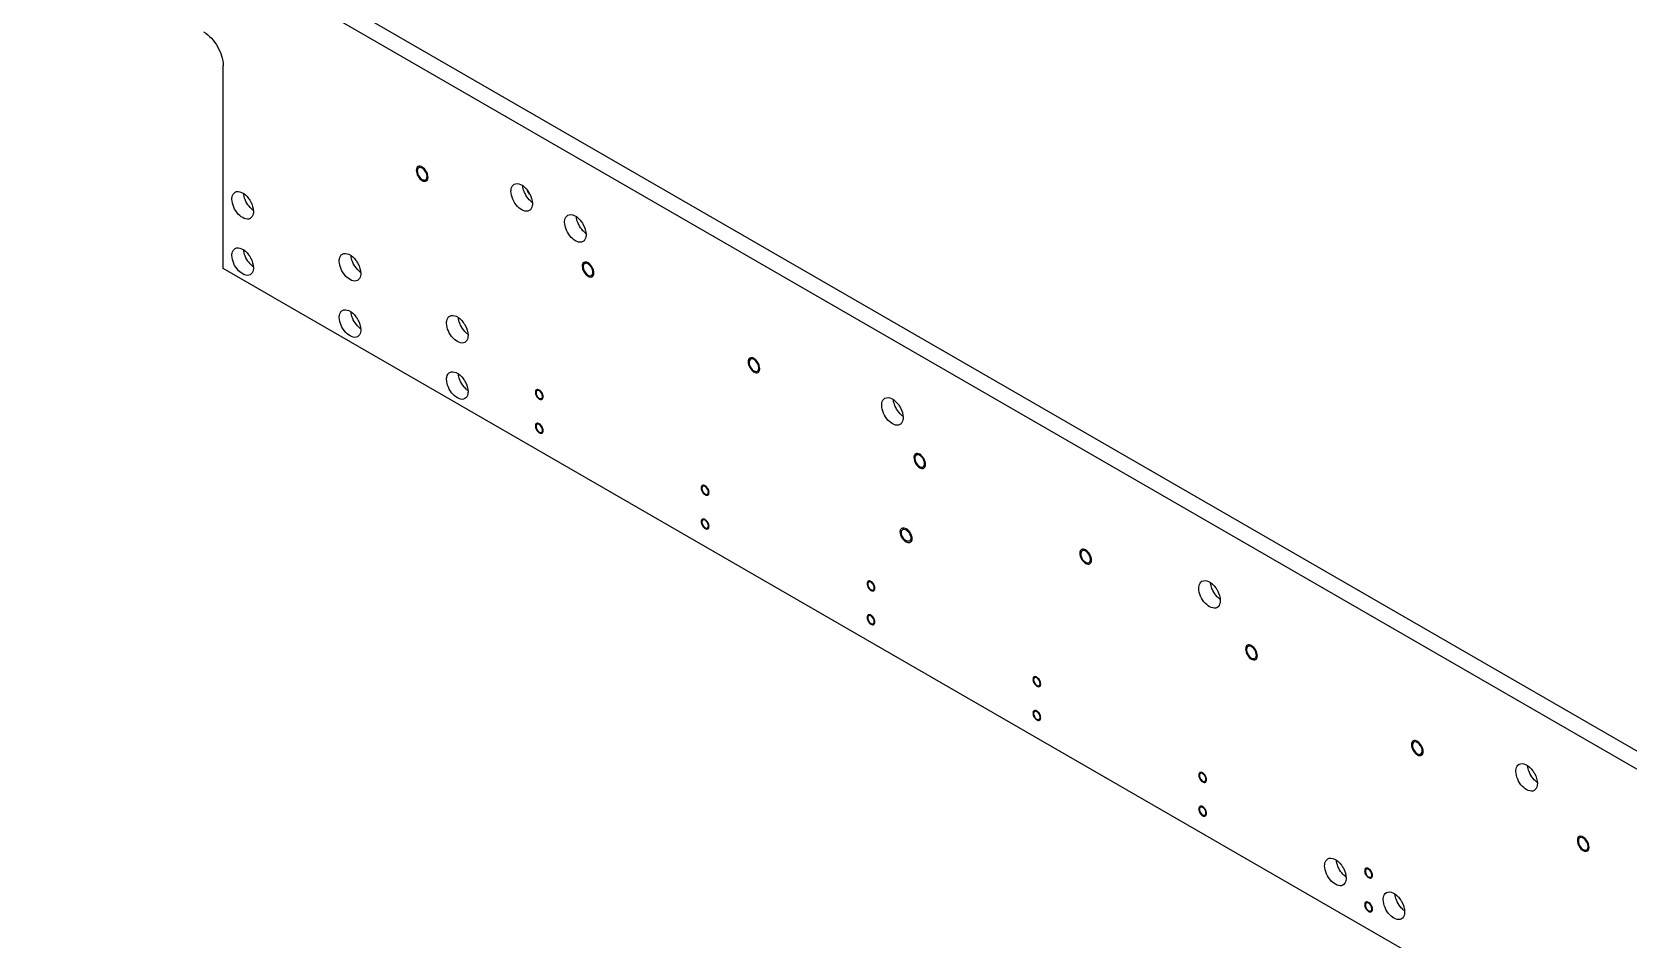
# Model space of a CAD drawing. Header units: millimetres. Extents: x 169 to 1916, y 51 to 1230.
# Drawn here: x 461 to 1040, y 379 to 708 of the extents above; entities that cross this region are included whole.
import ezdxf

# ---------------------------------------------------------------- set-up
doc = ezdxf.new("R2010")
doc.units = ezdxf.units.MM
doc.layers.add('geometry', color=8, linetype='Continuous')

msp = doc.modelspace()

# ---------------------------------------------------------------- linework, layer by layer
at = {"layer": 'geometry', "linetype": 'CONTINUOUS'}
for points in [[(1539.52, 154.17), (461.17, 776.74)], [(1545.17, 157.44), (466.83, 780.01)], [(530.47, 622.42), (530.47, 695.91)], [(1520.42, 50.88), (530.47, 622.42)]]:
    msp.add_lwpolyline(points, dxfattribs=at)
for points in [[(600.83, 657.9, 0.01912), (600.83, 657.74)], [(604.36, 655.53, 0.01912), (604.36, 655.7)], [(540.92, 643.85, 0.022944), (541.39, 643.5)], [(642.03, 646.71, 0.022944), (642.5, 646.36)], [(661.48, 635.49, 0.022944), (661.95, 635.13)], [(540.92, 623.44, 0.022944), (541.39, 623.08)], [(579.81, 621.4, 0.022944), (580.28, 621.04)], [(660.94, 623.2, 0.01912), (660.93, 623.04)], [(664.46, 620.83, 0.01912), (664.47, 620.99)], [(579.81, 600.99, 0.022944), (580.28, 600.63)], [(618.7, 598.95, 0.022944), (619.17, 598.59)], [(721.04, 588.5, 0.01912), (721.04, 588.34)], [(724.57, 586.13, 0.01912), (724.57, 586.29)], [(618.7, 578.54, 0.022944), (619.17, 578.18)], [(776.39, 569.15, 0.022944), (776.85, 568.79)], [(781.15, 553.8, 0.01912), (781.14, 553.64)], [(784.67, 551.43, 0.01912), (784.68, 551.59)], [(776.76, 527.75, 0.048127), (776.63, 527.66)], [(779.16, 523.59, 0.048127), (779.29, 523.68)], [(841.25, 519.1, 0.01912), (841.24, 518.93)], [(844.77, 516.73, 0.01912), (844.78, 516.89)], [(891.29, 502.81, 0.022944), (891.76, 502.45)], [(901.36, 484.4, 0.01912), (901.35, 484.23)], [(904.88, 482.03, 0.01912), (904.88, 482.19)], [(961.46, 449.7, 0.01912), (961.45, 449.53)], [(964.98, 447.33, 0.01912), (964.99, 447.49)], [(1006.2, 436.47, 0.022944), (1006.66, 436.11)], [(1021.56, 415, 0.01912), (1021.56, 414.83)], [(1025.09, 412.63, 0.01912), (1025.09, 412.79)], [(936.9, 402.18, 0.022944), (937.37, 401.82)], [(958.11, 389.93, 0.022944), (958.58, 389.57)]]:
    msp.add_lwpolyline(points, format="xyb", dxfattribs=at)
for points, knots in [([(523.4, 708.15), (525.5, 706.94), (528.81, 703.12), (530.47, 698.33), (530.47, 695.91)], [0, 0, 0, 0, 0.499999, 1, 1, 1, 1]), ([(604.72, 655.49), (604.69, 655.82), (604.62, 656.5), (603.97, 657.98), (602.59, 659.43), (601.23, 659.55), (600.68, 658.99), (600.58, 658.59), (600.48, 658.35), (600.49, 658.09), (600.47, 657.94)], [0, 0, 0, 0, 0.125, 0.25, 0.5, 0.75, 0.875, 0.90625, 0.9375, 1, 1, 1, 1]), ([(600.47, 657.94), (600.5, 657.61), (600.57, 656.93), (601.22, 655.46), (602.6, 654), (603.96, 653.88), (604.51, 654.44), (604.61, 654.84), (604.71, 655.08), (604.7, 655.34), (604.72, 655.49)], [0, 0, 0, 0, 0.125, 0.25, 0.5, 0.75, 0.875, 0.90625, 0.9375, 1, 1, 1, 1]), ([(601.06, 656.58), (601.18, 656.28), (601.68, 655.33), (602.7, 654.37), (603.48, 654.44)], [0, 0, 0, 0, 0.293913, 1, 1, 1, 1]), ([(604.13, 656.85), (604.01, 657.16), (603.51, 658.1), (602.49, 659.06), (601.71, 658.99)], [0, 0, 0, 0, 0.293913, 1, 1, 1, 1]), ([(533.65, 647.53), (533.65, 647.81), (533.71, 648.74), (534.22, 649.72), (534.79, 650.05)], [0, 0, 0, 0, 0.294962, 1, 1, 1, 1]), ([(534.79, 650.05), (535.48, 650.44), (537.69, 650.1), (539.03, 648.67), (539.7, 647.77)], [0, 0, 0, 0, 0.413368, 1, 1, 1, 1]), ([(538.74, 646.69), (538.63, 646.92), (538.23, 647.82), (537.98, 648.79), (537.92, 649.51)], [0, 0, 0, 0, 0.262898, 1, 1, 1, 1]), ([(634.77, 650.39), (634.77, 650.67), (634.83, 651.6), (635.33, 652.57), (635.91, 652.91)], [0, 0, 0, 0, 0.294962, 1, 1, 1, 1]), ([(641.41, 643.38), (640.11, 642.63), (637.07, 644.45), (635.35, 647.35), (634.77, 649.41), (634.77, 650.39)], [0, 0, 0, 0, 0.422631, 0.722373, 1, 1, 1, 1]), ([(635.91, 652.91), (636.59, 653.3), (638.81, 652.96), (640.15, 651.53), (640.82, 650.63)], [0, 0, 0, 0, 0.413368, 1, 1, 1, 1]), ([(639.86, 649.55), (639.75, 649.78), (639.35, 650.68), (639.09, 651.65), (639.03, 652.37)], [0, 0, 0, 0, 0.262898, 1, 1, 1, 1]), ([(642.03, 646.71), (641.82, 646.9), (640.95, 647.72), (640.26, 648.73), (639.86, 649.55)], [0, 0, 0, 0, 0.239083, 1, 1, 1, 1]), ([(640.82, 650.63), (641.08, 650.27), (641.99, 648.84), (642.55, 647.14), (642.55, 645.9)], [0, 0, 0, 0, 0.264535, 1, 1, 1, 1]), ([(540.29, 640.52), (539, 639.77), (535.95, 641.59), (534.24, 644.49), (533.65, 646.55), (533.65, 647.53)], [0, 0, 0, 0, 0.422631, 0.722373, 1, 1, 1, 1]), ([(540.92, 643.85), (540.7, 644.04), (539.83, 644.87), (539.15, 645.87), (538.74, 646.69)], [0, 0, 0, 0, 0.239083, 1, 1, 1, 1]), ([(539.7, 647.77), (539.97, 647.41), (540.87, 645.98), (541.43, 644.28), (541.43, 643.04)], [0, 0, 0, 0, 0.264535, 1, 1, 1, 1]), ([(541.43, 643.04), (541.43, 642.76), (541.37, 641.83), (540.87, 640.85), (540.29, 640.52)], [0, 0, 0, 0, 0.294962, 1, 1, 1, 1]), ([(642.55, 645.9), (642.55, 645.62), (642.48, 644.69), (641.98, 643.71), (641.41, 643.38)], [0, 0, 0, 0, 0.294962, 1, 1, 1, 1]), ([(655.35, 641.68), (656.04, 642.07), (658.26, 641.73), (659.6, 640.3), (660.26, 639.4)], [0, 0, 0, 0, 0.413368, 1, 1, 1, 1]), ([(654.21, 639.16), (654.21, 639.44), (654.28, 640.37), (654.78, 641.35), (655.35, 641.68)], [0, 0, 0, 0, 0.294962, 1, 1, 1, 1]), ([(660.85, 632.15), (659.56, 631.41), (656.52, 633.22), (654.8, 636.12), (654.21, 638.18), (654.21, 639.16)], [0, 0, 0, 0, 0.422631, 0.722373, 1, 1, 1, 1]), ([(659.31, 638.32), (659.19, 638.55), (658.79, 639.45), (658.54, 640.42), (658.48, 641.14)], [0, 0, 0, 0, 0.262898, 1, 1, 1, 1]), ([(661.48, 635.49), (661.26, 635.67), (660.4, 636.5), (659.71, 637.51), (659.31, 638.32)], [0, 0, 0, 0, 0.239083, 1, 1, 1, 1]), ([(660.26, 639.4), (660.53, 639.04), (661.44, 637.62), (661.99, 635.92), (661.99, 634.67)], [0, 0, 0, 0, 0.264535, 1, 1, 1, 1]), ([(661.99, 634.67), (661.99, 634.39), (661.93, 633.46), (661.43, 632.49), (660.85, 632.15)], [0, 0, 0, 0, 0.294962, 1, 1, 1, 1]), ([(533.65, 627.12), (533.65, 627.39), (533.71, 628.33), (534.22, 629.3), (534.79, 629.63)], [0, 0, 0, 0, 0.294962, 1, 1, 1, 1]), ([(540.29, 620.11), (539, 619.36), (535.95, 621.18), (534.24, 624.07), (533.65, 626.13), (533.65, 627.12)], [0, 0, 0, 0, 0.422631, 0.722373, 1, 1, 1, 1]), ([(534.79, 629.63), (535.48, 630.03), (537.69, 629.69), (539.03, 628.26), (539.7, 627.36)], [0, 0, 0, 0, 0.413368, 1, 1, 1, 1]), ([(538.74, 626.28), (538.63, 626.51), (538.23, 627.41), (537.98, 628.37), (537.92, 629.1)], [0, 0, 0, 0, 0.262898, 1, 1, 1, 1]), ([(540.92, 623.44), (540.7, 623.63), (539.83, 624.45), (539.15, 625.46), (538.74, 626.28)], [0, 0, 0, 0, 0.239083, 1, 1, 1, 1]), ([(539.7, 627.36), (539.97, 627), (540.87, 625.57), (541.43, 623.87), (541.43, 622.63)], [0, 0, 0, 0, 0.264535, 1, 1, 1, 1]), ([(572.54, 625.08), (572.54, 625.35), (572.61, 626.28), (573.11, 627.26), (573.68, 627.59)], [0, 0, 0, 0, 0.294962, 1, 1, 1, 1]), ([(579.18, 618.07), (577.89, 617.32), (574.85, 619.14), (573.13, 622.03), (572.54, 624.09), (572.54, 625.08)], [0, 0, 0, 0, 0.422631, 0.722373, 1, 1, 1, 1]), ([(573.68, 627.59), (574.37, 627.99), (576.59, 627.65), (577.92, 626.22), (578.59, 625.32)], [0, 0, 0, 0, 0.413368, 1, 1, 1, 1]), ([(577.63, 624.24), (577.52, 624.47), (577.12, 625.37), (576.87, 626.33), (576.81, 627.06)], [0, 0, 0, 0, 0.262898, 1, 1, 1, 1]), ([(578.59, 625.32), (578.86, 624.96), (579.76, 623.53), (580.32, 621.83), (580.32, 620.59)], [0, 0, 0, 0, 0.264535, 1, 1, 1, 1]), ([(664.82, 620.79), (664.79, 621.12), (664.72, 621.8), (664.07, 623.28), (662.7, 624.73), (661.33, 624.85), (660.79, 624.29), (660.68, 623.89), (660.59, 623.65), (660.59, 623.39), (660.58, 623.24)], [0, 0, 0, 0, 0.125, 0.25, 0.5, 0.75, 0.875, 0.90625, 0.9375, 1, 1, 1, 1]), ([(541.43, 622.63), (541.43, 622.35), (541.37, 621.42), (540.87, 620.44), (540.29, 620.11)], [0, 0, 0, 0, 0.294962, 1, 1, 1, 1]), ([(579.81, 621.4), (579.59, 621.59), (578.72, 622.41), (578.04, 623.42), (577.63, 624.24)], [0, 0, 0, 0, 0.239083, 1, 1, 1, 1]), ([(580.32, 620.59), (580.32, 620.31), (580.26, 619.38), (579.76, 618.4), (579.18, 618.07)], [0, 0, 0, 0, 0.294962, 1, 1, 1, 1]), ([(660.58, 623.24), (660.61, 622.91), (660.67, 622.23), (661.32, 620.76), (662.7, 619.3), (664.07, 619.18), (664.61, 619.74), (664.72, 620.14), (664.81, 620.38), (664.81, 620.64), (664.82, 620.79)], [0, 0, 0, 0, 0.125, 0.25, 0.5, 0.75, 0.875, 0.90625, 0.9375, 1, 1, 1, 1]), ([(661.17, 621.88), (661.29, 621.58), (661.78, 620.63), (662.81, 619.67), (663.58, 619.74)], [0, 0, 0, 0, 0.293913, 1, 1, 1, 1]), ([(664.23, 622.15), (664.11, 622.46), (663.62, 623.4), (662.59, 624.36), (661.82, 624.29)], [0, 0, 0, 0, 0.293913, 1, 1, 1, 1]), ([(573.68, 607.18), (574.37, 607.58), (576.59, 607.23), (577.92, 605.81), (578.59, 604.9)], [0, 0, 0, 0, 0.413368, 1, 1, 1, 1]), ([(572.54, 604.66), (572.54, 604.94), (572.61, 605.87), (573.11, 606.85), (573.68, 607.18)], [0, 0, 0, 0, 0.294962, 1, 1, 1, 1]), ([(579.18, 597.66), (577.89, 596.91), (574.85, 598.73), (573.13, 601.62), (572.54, 603.68), (572.54, 604.66)], [0, 0, 0, 0, 0.422631, 0.722373, 1, 1, 1, 1]), ([(577.63, 603.82), (577.52, 604.05), (577.12, 604.95), (576.87, 605.92), (576.81, 606.64)], [0, 0, 0, 0, 0.262898, 1, 1, 1, 1]), ([(579.81, 600.99), (579.59, 601.17), (578.72, 602), (578.04, 603.01), (577.63, 603.82)], [0, 0, 0, 0, 0.239083, 1, 1, 1, 1]), ([(578.59, 604.9), (578.86, 604.54), (579.76, 603.12), (580.32, 601.42), (580.32, 600.17)], [0, 0, 0, 0, 0.264535, 1, 1, 1, 1]), ([(611.43, 602.62), (611.43, 602.9), (611.5, 603.83), (612, 604.81), (612.57, 605.14)], [0, 0, 0, 0, 0.294962, 1, 1, 1, 1]), ([(618.07, 595.61), (616.78, 594.87), (613.74, 596.68), (612.02, 599.58), (611.43, 601.64), (611.43, 602.62)], [0, 0, 0, 0, 0.422631, 0.722373, 1, 1, 1, 1]), ([(612.57, 605.14), (613.26, 605.54), (615.48, 605.19), (616.82, 603.76), (617.48, 602.86)], [0, 0, 0, 0, 0.413368, 1, 1, 1, 1]), ([(616.53, 601.78), (616.41, 602.01), (616.01, 602.91), (615.76, 603.88), (615.7, 604.6)], [0, 0, 0, 0, 0.262898, 1, 1, 1, 1]), ([(618.7, 598.95), (618.48, 599.13), (617.62, 599.96), (616.93, 600.97), (616.53, 601.78)], [0, 0, 0, 0, 0.239083, 1, 1, 1, 1]), ([(617.48, 602.86), (617.75, 602.5), (618.66, 601.08), (619.21, 599.38), (619.21, 598.13)], [0, 0, 0, 0, 0.264535, 1, 1, 1, 1]), ([(580.32, 600.17), (580.32, 599.89), (580.26, 598.96), (579.76, 597.99), (579.18, 597.66)], [0, 0, 0, 0, 0.294962, 1, 1, 1, 1]), ([(619.21, 598.13), (619.21, 597.85), (619.15, 596.92), (618.65, 595.95), (618.07, 595.61)], [0, 0, 0, 0, 0.294962, 1, 1, 1, 1]), ([(724.93, 586.09), (724.9, 586.42), (724.83, 587.1), (724.18, 588.58), (722.8, 590.03), (721.44, 590.15), (720.89, 589.59), (720.79, 589.19), (720.69, 588.95), (720.7, 588.69), (720.68, 588.54)], [0, 0, 0, 0, 0.125, 0.25, 0.5, 0.75, 0.875, 0.90625, 0.9375, 1, 1, 1, 1]), ([(611.43, 582.21), (611.43, 582.49), (611.5, 583.42), (612, 584.4), (612.57, 584.73)], [0, 0, 0, 0, 0.294962, 1, 1, 1, 1]), ([(612.57, 584.73), (613.26, 585.12), (615.48, 584.78), (616.82, 583.35), (617.48, 582.45)], [0, 0, 0, 0, 0.413368, 1, 1, 1, 1]), ([(720.68, 588.54), (720.71, 588.21), (720.78, 587.53), (721.43, 586.06), (722.81, 584.6), (724.17, 584.48), (724.71, 585.04), (724.82, 585.44), (724.92, 585.68), (724.91, 585.94), (724.93, 586.09)], [0, 0, 0, 0, 0.125, 0.25, 0.5, 0.75, 0.875, 0.90625, 0.9375, 1, 1, 1, 1]), ([(721.27, 587.18), (721.39, 586.88), (721.89, 585.93), (722.91, 584.97), (723.69, 585.04)], [0, 0, 0, 0, 0.293913, 1, 1, 1, 1]), ([(724.33, 587.45), (724.22, 587.75), (723.72, 588.7), (722.7, 589.66), (721.92, 589.59)], [0, 0, 0, 0, 0.293913, 1, 1, 1, 1]), ([(618.07, 575.2), (616.78, 574.45), (613.74, 576.27), (612.02, 579.17), (611.43, 581.23), (611.43, 582.21)], [0, 0, 0, 0, 0.422631, 0.722373, 1, 1, 1, 1]), ([(616.53, 581.37), (616.41, 581.6), (616.01, 582.5), (615.76, 583.47), (615.7, 584.19)], [0, 0, 0, 0, 0.262898, 1, 1, 1, 1]), ([(618.7, 578.54), (618.48, 578.72), (617.62, 579.55), (616.93, 580.55), (616.53, 581.37)], [0, 0, 0, 0, 0.239083, 1, 1, 1, 1]), ([(617.48, 582.45), (617.75, 582.09), (618.66, 580.66), (619.21, 578.97), (619.21, 577.72)], [0, 0, 0, 0, 0.264535, 1, 1, 1, 1]), ([(646.44, 575.88), (646.42, 576.1), (646.37, 576.56), (645.94, 577.54), (645.02, 578.51), (644.1, 578.59), (643.67, 578.12), (643.63, 577.72), (643.61, 577.52)], [0, 0, 0, 0, 0.125, 0.25, 0.5, 0.75, 0.875, 1, 1, 1, 1]), ([(619.21, 577.72), (619.21, 577.44), (619.15, 576.51), (618.65, 575.53), (618.07, 575.2)], [0, 0, 0, 0, 0.294962, 1, 1, 1, 1]), ([(643.61, 577.52), (643.63, 577.29), (643.67, 576.84), (644.11, 575.86), (645.02, 574.89), (645.94, 574.8), (646.37, 575.28), (646.42, 575.68), (646.44, 575.88)], [0, 0, 0, 0, 0.125, 0.25, 0.5, 0.75, 0.875, 1, 1, 1, 1]), ([(643.9, 576.99), (643.95, 576.75), (644.24, 575.98), (645, 575.14), (645.61, 575.2)], [0, 0, 0, 0, 0.284169, 1, 1, 1, 1]), ([(644.44, 578.2), (644.4, 578.2), (644.31, 578.18), (644.23, 578.15), (644.2, 578.13)], [0, 0, 0, 0, 0.508008, 1, 1, 1, 1]), ([(644.72, 578.17), (644.67, 578.19), (644.58, 578.21), (644.48, 578.21), (644.44, 578.2)], [0, 0, 0, 0, 0.51787, 1, 1, 1, 1]), ([(646.19, 576.03), (646.19, 576.72), (645.7, 577.65), (644.91, 578.12), (644.72, 578.17)], [0, 0, 0, 0, 0.776212, 1, 1, 1, 1]), ([(645.61, 575.2), (645.65, 575.2), (645.73, 575.22), (645.81, 575.25), (645.85, 575.27)], [0, 0, 0, 0, 0.508008, 1, 1, 1, 1]), ([(769.12, 572.82), (769.12, 573.1), (769.18, 574.03), (769.68, 575.01), (770.26, 575.34)], [0, 0, 0, 0, 0.294962, 1, 1, 1, 1]), ([(775.76, 565.81), (774.46, 565.07), (771.42, 566.88), (769.7, 569.78), (769.12, 571.84), (769.12, 572.82)], [0, 0, 0, 0, 0.422631, 0.722373, 1, 1, 1, 1]), ([(770.26, 575.34), (770.94, 575.74), (773.16, 575.39), (774.5, 573.96), (775.17, 573.06)], [0, 0, 0, 0, 0.413368, 1, 1, 1, 1]), ([(774.21, 571.98), (774.1, 572.21), (773.7, 573.11), (773.44, 574.08), (773.38, 574.8)], [0, 0, 0, 0, 0.262898, 1, 1, 1, 1]), ([(775.17, 573.06), (775.44, 572.7), (776.34, 571.28), (776.9, 569.58), (776.9, 568.33)], [0, 0, 0, 0, 0.264535, 1, 1, 1, 1]), ([(776.39, 569.15), (776.17, 569.33), (775.3, 570.16), (774.61, 571.17), (774.21, 571.98)], [0, 0, 0, 0, 0.239083, 1, 1, 1, 1]), ([(776.9, 568.33), (776.9, 568.05), (776.84, 567.12), (776.33, 566.15), (775.76, 565.81)], [0, 0, 0, 0, 0.294962, 1, 1, 1, 1]), ([(646.44, 563.64), (646.42, 563.86), (646.37, 564.31), (645.94, 565.29), (645.02, 566.26), (644.1, 566.35), (643.67, 565.87), (643.63, 565.47), (643.61, 565.27)], [0, 0, 0, 0, 0.125, 0.25, 0.5, 0.75, 0.875, 1, 1, 1, 1]), ([(643.61, 565.27), (643.63, 565.05), (643.67, 564.59), (644.11, 563.61), (645.02, 562.64), (645.94, 562.56), (646.37, 563.03), (646.42, 563.43), (646.44, 563.64)], [0, 0, 0, 0, 0.125, 0.25, 0.5, 0.75, 0.875, 1, 1, 1, 1]), ([(643.9, 564.74), (643.95, 564.5), (644.24, 563.73), (645, 562.89), (645.61, 562.95)], [0, 0, 0, 0, 0.284169, 1, 1, 1, 1]), ([(644.44, 565.96), (644.4, 565.95), (644.31, 565.94), (644.23, 565.9), (644.2, 565.88)], [0, 0, 0, 0, 0.508008, 1, 1, 1, 1]), ([(644.72, 565.93), (644.67, 565.94), (644.58, 565.96), (644.48, 565.96), (644.44, 565.96)], [0, 0, 0, 0, 0.51787, 1, 1, 1, 1]), ([(646.19, 563.78), (646.19, 564.47), (645.7, 565.4), (644.91, 565.88), (644.72, 565.93)], [0, 0, 0, 0, 0.776212, 1, 1, 1, 1]), ([(645.61, 562.95), (645.65, 562.95), (645.73, 562.97), (645.81, 563), (645.85, 563.02)], [0, 0, 0, 0, 0.508008, 1, 1, 1, 1]), ([(785.03, 551.39), (785, 551.72), (784.93, 552.4), (784.28, 553.87), (782.91, 555.33), (781.54, 555.45), (781, 554.89), (780.89, 554.49), (780.8, 554.25), (780.8, 553.99), (780.79, 553.84)], [0, 0, 0, 0, 0.125, 0.25, 0.5, 0.75, 0.875, 0.90625, 0.9375, 1, 1, 1, 1]), ([(780.79, 553.84), (780.81, 553.51), (780.88, 552.83), (781.53, 551.35), (782.91, 549.9), (784.28, 549.78), (784.82, 550.34), (784.92, 550.74), (785.02, 550.98), (785.02, 551.24), (785.03, 551.39)], [0, 0, 0, 0, 0.125, 0.25, 0.5, 0.75, 0.875, 0.90625, 0.9375, 1, 1, 1, 1]), ([(781.38, 552.48), (781.49, 552.17), (781.99, 551.23), (783.01, 550.27), (783.79, 550.34)], [0, 0, 0, 0, 0.293913, 1, 1, 1, 1]), ([(784.44, 552.75), (784.32, 553.05), (783.82, 554), (782.8, 554.96), (782.02, 554.89)], [0, 0, 0, 0, 0.293913, 1, 1, 1, 1]), ([(706.54, 541.18), (706.52, 541.4), (706.48, 541.86), (706.04, 542.84), (705.13, 543.81), (704.21, 543.89), (703.78, 543.42), (703.73, 543.02), (703.71, 542.82)], [0, 0, 0, 0, 0.125, 0.25, 0.5, 0.75, 0.875, 1, 1, 1, 1]), ([(703.71, 542.82), (703.73, 542.59), (703.78, 542.14), (704.21, 541.16), (705.13, 540.19), (706.04, 540.1), (706.47, 540.58), (706.52, 540.98), (706.54, 541.18)], [0, 0, 0, 0, 0.125, 0.25, 0.5, 0.75, 0.875, 1, 1, 1, 1]), ([(704, 542.29), (704.05, 542.05), (704.34, 541.28), (705.1, 540.44), (705.71, 540.5)], [0, 0, 0, 0, 0.284169, 1, 1, 1, 1]), ([(704.54, 543.5), (704.5, 543.5), (704.42, 543.48), (704.34, 543.45), (704.3, 543.43)], [0, 0, 0, 0, 0.508008, 1, 1, 1, 1]), ([(704.82, 543.47), (704.78, 543.49), (704.68, 543.5), (704.59, 543.51), (704.54, 543.5)], [0, 0, 0, 0, 0.51787, 1, 1, 1, 1]), ([(706.29, 541.33), (706.29, 542.02), (705.8, 542.95), (705.02, 543.42), (704.82, 543.47)], [0, 0, 0, 0, 0.776212, 1, 1, 1, 1]), ([(705.71, 540.5), (705.75, 540.5), (705.84, 540.52), (705.91, 540.55), (705.95, 540.57)], [0, 0, 0, 0, 0.508008, 1, 1, 1, 1]), ([(706.54, 528.93), (706.52, 529.16), (706.48, 529.61), (706.04, 530.59), (705.13, 531.56), (704.21, 531.65), (703.78, 531.17), (703.73, 530.77), (703.71, 530.57)], [0, 0, 0, 0, 0.125, 0.25, 0.5, 0.75, 0.875, 1, 1, 1, 1]), ([(703.71, 530.57), (703.73, 530.35), (703.78, 529.89), (704.21, 528.91), (705.13, 527.94), (706.04, 527.86), (706.47, 528.33), (706.52, 528.73), (706.54, 528.93)], [0, 0, 0, 0, 0.125, 0.25, 0.5, 0.75, 0.875, 1, 1, 1, 1]), ([(704, 530.04), (704.05, 529.8), (704.34, 529.03), (705.1, 528.19), (705.71, 528.25)], [0, 0, 0, 0, 0.284169, 1, 1, 1, 1]), ([(704.54, 531.25), (704.5, 531.25), (704.42, 531.24), (704.34, 531.2), (704.3, 531.18)], [0, 0, 0, 0, 0.508008, 1, 1, 1, 1]), ([(704.82, 531.23), (704.78, 531.24), (704.68, 531.26), (704.59, 531.26), (704.54, 531.25)], [0, 0, 0, 0, 0.51787, 1, 1, 1, 1]), ([(706.29, 529.08), (706.29, 529.77), (705.8, 530.7), (705.02, 531.17), (704.82, 531.23)], [0, 0, 0, 0, 0.776212, 1, 1, 1, 1]), ([(705.71, 528.25), (705.75, 528.25), (705.84, 528.27), (705.91, 528.3), (705.95, 528.32)], [0, 0, 0, 0, 0.508008, 1, 1, 1, 1]), ([(775.84, 526.89), (775.85, 527.05), (775.84, 527.29), (775.94, 527.54), (776.04, 527.94), (776.59, 528.51), (777.68, 528.41), (778.79, 527.52), (779.5, 526.56), (779.98, 525.47), (780.05, 524.78), (780.08, 524.45)], [0, 0, 0, 0, 0.0625, 0.09375, 0.125, 0.25, 0.5, 0.625, 0.75, 0.875, 1, 1, 1, 1]), ([(780.08, 524.45), (780.07, 524.29), (780.07, 524.05), (779.98, 523.8), (779.87, 523.4), (779.32, 522.83), (778.24, 522.93), (777.13, 523.82), (776.42, 524.78), (775.94, 525.87), (775.86, 526.56), (775.84, 526.89)], [0, 0, 0, 0, 0.0625, 0.09375, 0.125, 0.25, 0.5, 0.625, 0.75, 0.875, 1, 1, 1, 1]), ([(776.26, 526.65), (776.26, 526.75), (776.28, 527.11), (776.44, 527.49), (776.63, 527.66)], [0, 0, 0, 0, 0.287901, 1, 1, 1, 1]), ([(776.76, 527.75), (776.88, 527.82), (777.63, 527.99), (778.31, 527.44), (778.69, 527.01)], [0, 0, 0, 0, 0.200495, 1, 1, 1, 1]), ([(777.96, 523.71), (777.79, 523.81), (777.11, 524.32), (776.64, 525.08), (776.43, 525.7)], [0, 0, 0, 0, 0.230068, 1, 1, 1, 1]), ([(779.16, 523.59), (778.91, 523.45), (778.43, 523.47), (778.06, 523.65), (777.96, 523.71)], [0, 0, 0, 0, 0.704326, 1, 1, 1, 1]), ([(779.66, 524.69), (779.66, 524.59), (779.63, 524.23), (779.48, 523.85), (779.29, 523.68)], [0, 0, 0, 0, 0.287901, 1, 1, 1, 1]), ([(845.13, 516.69), (845.11, 517.02), (845.04, 517.7), (844.39, 519.17), (843.01, 520.63), (841.64, 520.75), (841.1, 520.19), (841, 519.79), (840.9, 519.55), (840.91, 519.29), (840.89, 519.14)], [0, 0, 0, 0, 0.125, 0.25, 0.5, 0.75, 0.875, 0.90625, 0.9375, 1, 1, 1, 1]), ([(840.89, 519.14), (840.92, 518.81), (840.99, 518.13), (841.64, 516.65), (843.01, 515.2), (844.38, 515.08), (844.92, 515.64), (845.03, 516.04), (845.12, 516.28), (845.12, 516.54), (845.13, 516.69)], [0, 0, 0, 0, 0.125, 0.25, 0.5, 0.75, 0.875, 0.90625, 0.9375, 1, 1, 1, 1]), ([(841.48, 517.78), (841.6, 517.47), (842.1, 516.53), (843.12, 515.57), (843.9, 515.64)], [0, 0, 0, 0, 0.293913, 1, 1, 1, 1]), ([(844.54, 518.05), (844.43, 518.35), (843.93, 519.3), (842.91, 520.26), (842.13, 520.19)], [0, 0, 0, 0, 0.293913, 1, 1, 1, 1]), ([(766.64, 506.48), (766.63, 506.7), (766.58, 507.16), (766.15, 508.14), (765.23, 509.11), (764.31, 509.19), (763.88, 508.72), (763.83, 508.32), (763.82, 508.11)], [0, 0, 0, 0, 0.125, 0.25, 0.5, 0.75, 0.875, 1, 1, 1, 1]), ([(885.16, 509), (885.85, 509.4), (888.07, 509.05), (889.41, 507.63), (890.07, 506.72)], [0, 0, 0, 0, 0.413368, 1, 1, 1, 1]), ([(763.82, 508.11), (763.83, 507.89), (763.88, 507.44), (764.31, 506.46), (765.23, 505.49), (766.15, 505.4), (766.58, 505.88), (766.63, 506.28), (766.64, 506.48)], [0, 0, 0, 0, 0.125, 0.25, 0.5, 0.75, 0.875, 1, 1, 1, 1]), ([(764.11, 507.59), (764.16, 507.35), (764.45, 506.58), (765.21, 505.74), (765.81, 505.79)], [0, 0, 0, 0, 0.284169, 1, 1, 1, 1]), ([(764.65, 508.8), (764.6, 508.8), (764.52, 508.78), (764.44, 508.75), (764.41, 508.73)], [0, 0, 0, 0, 0.508008, 1, 1, 1, 1]), ([(764.93, 508.77), (764.88, 508.79), (764.79, 508.8), (764.69, 508.81), (764.65, 508.8)], [0, 0, 0, 0, 0.51787, 1, 1, 1, 1]), ([(766.4, 506.62), (766.4, 507.32), (765.9, 508.25), (765.12, 508.72), (764.93, 508.77)], [0, 0, 0, 0, 0.776212, 1, 1, 1, 1]), ([(765.81, 505.79), (765.86, 505.8), (765.94, 505.81), (766.02, 505.85), (766.06, 505.87)], [0, 0, 0, 0, 0.508008, 1, 1, 1, 1]), ([(884.02, 506.48), (884.02, 506.76), (884.09, 507.69), (884.59, 508.67), (885.16, 509)], [0, 0, 0, 0, 0.294962, 1, 1, 1, 1]), ([(890.66, 499.48), (889.37, 498.73), (886.33, 500.55), (884.61, 503.44), (884.02, 505.5), (884.02, 506.48)], [0, 0, 0, 0, 0.422631, 0.722373, 1, 1, 1, 1]), ([(889.12, 505.64), (889, 505.88), (888.6, 506.77), (888.35, 507.74), (888.29, 508.46)], [0, 0, 0, 0, 0.262898, 1, 1, 1, 1]), ([(891.29, 502.81), (891.07, 502.99), (890.21, 503.82), (889.52, 504.83), (889.12, 505.64)], [0, 0, 0, 0, 0.239083, 1, 1, 1, 1]), ([(890.07, 506.72), (890.34, 506.36), (891.25, 504.94), (891.8, 503.24), (891.8, 501.99)], [0, 0, 0, 0, 0.264535, 1, 1, 1, 1]), ([(891.8, 501.99), (891.8, 501.71), (891.74, 500.78), (891.24, 499.81), (890.66, 499.48)], [0, 0, 0, 0, 0.294962, 1, 1, 1, 1]), ([(766.64, 494.23), (766.63, 494.46), (766.58, 494.91), (766.15, 495.89), (765.23, 496.86), (764.31, 496.95), (763.88, 496.47), (763.83, 496.07), (763.82, 495.87)], [0, 0, 0, 0, 0.125, 0.25, 0.5, 0.75, 0.875, 1, 1, 1, 1]), ([(763.82, 495.87), (763.83, 495.65), (763.88, 495.19), (764.31, 494.21), (765.23, 493.24), (766.15, 493.16), (766.58, 493.63), (766.63, 494.03), (766.64, 494.23)], [0, 0, 0, 0, 0.125, 0.25, 0.5, 0.75, 0.875, 1, 1, 1, 1]), ([(764.11, 495.34), (764.16, 495.1), (764.45, 494.33), (765.21, 493.49), (765.81, 493.55)], [0, 0, 0, 0, 0.284169, 1, 1, 1, 1]), ([(764.65, 496.55), (764.6, 496.55), (764.52, 496.53), (764.44, 496.5), (764.41, 496.48)], [0, 0, 0, 0, 0.508008, 1, 1, 1, 1]), ([(764.93, 496.53), (764.88, 496.54), (764.79, 496.56), (764.69, 496.56), (764.65, 496.55)], [0, 0, 0, 0, 0.51787, 1, 1, 1, 1]), ([(766.4, 494.38), (766.4, 495.07), (765.9, 496), (765.12, 496.47), (764.93, 496.53)], [0, 0, 0, 0, 0.776212, 1, 1, 1, 1]), ([(765.81, 493.55), (765.86, 493.55), (765.94, 493.57), (766.02, 493.6), (766.06, 493.62)], [0, 0, 0, 0, 0.508008, 1, 1, 1, 1]), ([(905.24, 481.99), (905.21, 482.32), (905.14, 483), (904.49, 484.47), (903.11, 485.93), (901.75, 486.05), (901.21, 485.49), (901.1, 485.09), (901, 484.85), (901.01, 484.59), (901, 484.44)], [0, 0, 0, 0, 0.125, 0.25, 0.5, 0.75, 0.875, 0.90625, 0.9375, 1, 1, 1, 1]), ([(901, 484.44), (901.02, 484.11), (901.09, 483.43), (901.74, 481.95), (903.12, 480.5), (904.49, 480.38), (905.03, 480.93), (905.13, 481.34), (905.23, 481.58), (905.22, 481.84), (905.24, 481.99)], [0, 0, 0, 0, 0.125, 0.25, 0.5, 0.75, 0.875, 0.90625, 0.9375, 1, 1, 1, 1]), ([(901.59, 483.08), (901.7, 482.77), (902.2, 481.82), (903.22, 480.87), (904, 480.94)], [0, 0, 0, 0, 0.293913, 1, 1, 1, 1]), ([(904.65, 483.35), (904.53, 483.65), (904.03, 484.6), (903.01, 485.56), (902.23, 485.49)], [0, 0, 0, 0, 0.293913, 1, 1, 1, 1]), ([(826.75, 471.78), (826.73, 472), (826.68, 472.46), (826.25, 473.44), (825.34, 474.41), (824.42, 474.49), (823.99, 474.02), (823.94, 473.62), (823.92, 473.41)], [0, 0, 0, 0, 0.125, 0.25, 0.5, 0.75, 0.875, 1, 1, 1, 1]), ([(823.92, 473.41), (823.94, 473.19), (823.98, 472.74), (824.42, 471.76), (825.33, 470.79), (826.25, 470.7), (826.68, 471.18), (826.73, 471.58), (826.75, 471.78)], [0, 0, 0, 0, 0.125, 0.25, 0.5, 0.75, 0.875, 1, 1, 1, 1]), ([(824.21, 472.89), (824.26, 472.65), (824.55, 471.88), (825.31, 471.04), (825.92, 471.09)], [0, 0, 0, 0, 0.284169, 1, 1, 1, 1]), ([(824.75, 474.1), (824.71, 474.1), (824.62, 474.08), (824.55, 474.05), (824.51, 474.03)], [0, 0, 0, 0, 0.508008, 1, 1, 1, 1]), ([(825.03, 474.07), (824.99, 474.09), (824.89, 474.1), (824.8, 474.11), (824.75, 474.1)], [0, 0, 0, 0, 0.51787, 1, 1, 1, 1]), ([(826.5, 471.92), (826.5, 472.62), (826.01, 473.55), (825.23, 474.02), (825.03, 474.07)], [0, 0, 0, 0, 0.776212, 1, 1, 1, 1]), ([(825.92, 471.09), (825.96, 471.1), (826.04, 471.11), (826.12, 471.15), (826.16, 471.17)], [0, 0, 0, 0, 0.508008, 1, 1, 1, 1]), ([(826.75, 459.53), (826.73, 459.76), (826.68, 460.21), (826.25, 461.19), (825.34, 462.16), (824.42, 462.25), (823.99, 461.77), (823.94, 461.37), (823.92, 461.17)], [0, 0, 0, 0, 0.125, 0.25, 0.5, 0.75, 0.875, 1, 1, 1, 1]), ([(823.92, 461.17), (823.94, 460.95), (823.98, 460.49), (824.42, 459.51), (825.33, 458.54), (826.25, 458.46), (826.68, 458.93), (826.73, 459.33), (826.75, 459.53)], [0, 0, 0, 0, 0.125, 0.25, 0.5, 0.75, 0.875, 1, 1, 1, 1]), ([(824.21, 460.64), (824.26, 460.4), (824.55, 459.63), (825.31, 458.79), (825.92, 458.85)], [0, 0, 0, 0, 0.284169, 1, 1, 1, 1]), ([(824.75, 461.85), (824.71, 461.85), (824.62, 461.83), (824.55, 461.8), (824.51, 461.78)], [0, 0, 0, 0, 0.508008, 1, 1, 1, 1]), ([(825.03, 461.83), (824.99, 461.84), (824.89, 461.86), (824.8, 461.86), (824.75, 461.85)], [0, 0, 0, 0, 0.51787, 1, 1, 1, 1]), ([(826.5, 459.68), (826.5, 460.37), (826.01, 461.3), (825.23, 461.77), (825.03, 461.83)], [0, 0, 0, 0, 0.776212, 1, 1, 1, 1]), ([(825.92, 458.85), (825.96, 458.85), (826.04, 458.87), (826.12, 458.9), (826.16, 458.92)], [0, 0, 0, 0, 0.508008, 1, 1, 1, 1]), ([(965.34, 447.29), (965.32, 447.62), (965.25, 448.3), (964.6, 449.77), (963.22, 451.23), (961.85, 451.35), (961.31, 450.79), (961.21, 450.39), (961.11, 450.15), (961.11, 449.89), (961.1, 449.74)], [0, 0, 0, 0, 0.125, 0.25, 0.5, 0.75, 0.875, 0.90625, 0.9375, 1, 1, 1, 1]), ([(961.1, 449.74), (961.13, 449.41), (961.2, 448.73), (961.85, 447.25), (963.22, 445.8), (964.59, 445.68), (965.13, 446.23), (965.24, 446.64), (965.33, 446.88), (965.33, 447.14), (965.34, 447.29)], [0, 0, 0, 0, 0.125, 0.25, 0.5, 0.75, 0.875, 0.90625, 0.9375, 1, 1, 1, 1]), ([(961.69, 448.38), (961.81, 448.07), (962.3, 447.12), (963.33, 446.17), (964.1, 446.24)], [0, 0, 0, 0, 0.293913, 1, 1, 1, 1]), ([(964.75, 448.65), (964.63, 448.95), (964.14, 449.9), (963.11, 450.86), (962.34, 450.79)], [0, 0, 0, 0, 0.293913, 1, 1, 1, 1]), ([(886.85, 437.08), (886.84, 437.3), (886.79, 437.76), (886.36, 438.74), (885.44, 439.71), (884.52, 439.79), (884.09, 439.32), (884.04, 438.92), (884.02, 438.71)], [0, 0, 0, 0, 0.125, 0.25, 0.5, 0.75, 0.875, 1, 1, 1, 1]), ([(998.93, 440.14), (998.93, 440.42), (998.99, 441.35), (999.49, 442.33), (1000.07, 442.66)], [0, 0, 0, 0, 0.294962, 1, 1, 1, 1]), ([(1005.57, 433.14), (1004.27, 432.39), (1001.23, 434.21), (999.51, 437.1), (998.93, 439.16), (998.93, 440.14)], [0, 0, 0, 0, 0.422631, 0.722373, 1, 1, 1, 1]), ([(1000.07, 442.66), (1000.75, 443.06), (1002.97, 442.71), (1004.31, 441.29), (1004.98, 440.39)], [0, 0, 0, 0, 0.413368, 1, 1, 1, 1]), ([(1004.02, 439.3), (1003.91, 439.54), (1003.51, 440.43), (1003.26, 441.4), (1003.19, 442.12)], [0, 0, 0, 0, 0.262898, 1, 1, 1, 1]), ([(1004.98, 440.39), (1005.25, 440.03), (1006.15, 438.6), (1006.71, 436.9), (1006.71, 435.65)], [0, 0, 0, 0, 0.264535, 1, 1, 1, 1]), ([(884.02, 438.71), (884.04, 438.49), (884.09, 438.04), (884.52, 437.06), (885.44, 436.09), (886.36, 436), (886.79, 436.47), (886.83, 436.88), (886.85, 437.08)], [0, 0, 0, 0, 0.125, 0.25, 0.5, 0.75, 0.875, 1, 1, 1, 1]), ([(884.32, 438.19), (884.37, 437.95), (884.65, 437.18), (885.41, 436.34), (886.02, 436.39)], [0, 0, 0, 0, 0.284169, 1, 1, 1, 1]), ([(884.86, 439.4), (884.81, 439.4), (884.73, 439.38), (884.65, 439.35), (884.61, 439.33)], [0, 0, 0, 0, 0.508008, 1, 1, 1, 1]), ([(885.14, 439.37), (885.09, 439.39), (885, 439.4), (884.9, 439.41), (884.86, 439.4)], [0, 0, 0, 0, 0.51787, 1, 1, 1, 1]), ([(886.61, 437.22), (886.61, 437.92), (886.11, 438.85), (885.33, 439.32), (885.14, 439.37)], [0, 0, 0, 0, 0.776212, 1, 1, 1, 1]), ([(886.02, 436.39), (886.07, 436.4), (886.15, 436.41), (886.23, 436.45), (886.26, 436.47)], [0, 0, 0, 0, 0.508008, 1, 1, 1, 1]), ([(1006.2, 436.47), (1005.98, 436.65), (1005.11, 437.48), (1004.42, 438.49), (1004.02, 439.3)], [0, 0, 0, 0, 0.239083, 1, 1, 1, 1]), ([(1006.71, 435.65), (1006.71, 435.38), (1006.65, 434.45), (1006.15, 433.47), (1005.57, 433.14)], [0, 0, 0, 0, 0.294962, 1, 1, 1, 1]), ([(886.85, 424.83), (886.84, 425.06), (886.79, 425.51), (886.36, 426.49), (885.44, 427.46), (884.52, 427.55), (884.09, 427.07), (884.04, 426.67), (884.02, 426.47)], [0, 0, 0, 0, 0.125, 0.25, 0.5, 0.75, 0.875, 1, 1, 1, 1]), ([(884.02, 426.47), (884.04, 426.24), (884.09, 425.79), (884.52, 424.81), (885.44, 423.84), (886.36, 423.75), (886.79, 424.23), (886.83, 424.63), (886.85, 424.83)], [0, 0, 0, 0, 0.125, 0.25, 0.5, 0.75, 0.875, 1, 1, 1, 1]), ([(884.32, 425.94), (884.37, 425.7), (884.65, 424.93), (885.41, 424.09), (886.02, 424.15)], [0, 0, 0, 0, 0.284169, 1, 1, 1, 1]), ([(884.86, 427.15), (884.81, 427.15), (884.73, 427.13), (884.65, 427.1), (884.61, 427.08)], [0, 0, 0, 0, 0.508008, 1, 1, 1, 1]), ([(885.14, 427.13), (885.09, 427.14), (885, 427.16), (884.9, 427.16), (884.86, 427.15)], [0, 0, 0, 0, 0.51787, 1, 1, 1, 1]), ([(886.61, 424.98), (886.61, 425.67), (886.11, 426.6), (885.33, 427.07), (885.14, 427.13)], [0, 0, 0, 0, 0.776212, 1, 1, 1, 1]), ([(886.02, 424.15), (886.07, 424.15), (886.15, 424.17), (886.23, 424.2), (886.26, 424.22)], [0, 0, 0, 0, 0.508008, 1, 1, 1, 1]), ([(1025.45, 412.59), (1025.42, 412.92), (1025.35, 413.6), (1024.7, 415.07), (1023.32, 416.53), (1021.96, 416.65), (1021.41, 416.09), (1021.31, 415.69), (1021.21, 415.44), (1021.22, 415.19), (1021.2, 415.04)], [0, 0, 0, 0, 0.125, 0.25, 0.5, 0.75, 0.875, 0.90625, 0.9375, 1, 1, 1, 1]), ([(1021.2, 415.04), (1021.23, 414.7), (1021.3, 414.03), (1021.95, 412.55), (1023.33, 411.09), (1024.69, 410.98), (1025.24, 411.53), (1025.34, 411.94), (1025.44, 412.18), (1025.43, 412.43), (1025.45, 412.59)], [0, 0, 0, 0, 0.125, 0.25, 0.5, 0.75, 0.875, 0.90625, 0.9375, 1, 1, 1, 1]), ([(1021.79, 413.68), (1021.91, 413.37), (1022.41, 412.42), (1023.43, 411.47), (1024.21, 411.53)], [0, 0, 0, 0, 0.293913, 1, 1, 1, 1]), ([(1024.86, 413.95), (1024.74, 414.25), (1024.24, 415.2), (1023.22, 416.16), (1022.44, 416.09)], [0, 0, 0, 0, 0.293913, 1, 1, 1, 1]), ([(929.63, 405.85), (929.63, 406.13), (929.7, 407.06), (930.2, 408.04), (930.77, 408.37)], [0, 0, 0, 0, 0.294962, 1, 1, 1, 1]), ([(936.27, 398.84), (934.98, 398.09), (931.94, 399.91), (930.22, 402.81), (929.63, 404.87), (929.63, 405.85)], [0, 0, 0, 0, 0.422631, 0.722373, 1, 1, 1, 1]), ([(930.77, 408.37), (931.46, 408.76), (933.68, 408.42), (935.02, 406.99), (935.68, 406.09)], [0, 0, 0, 0, 0.413368, 1, 1, 1, 1]), ([(934.72, 405.01), (934.61, 405.24), (934.21, 406.14), (933.96, 407.11), (933.9, 407.83)], [0, 0, 0, 0, 0.262898, 1, 1, 1, 1]), ([(936.9, 402.18), (936.68, 402.36), (935.81, 403.19), (935.13, 404.19), (934.72, 405.01)], [0, 0, 0, 0, 0.239083, 1, 1, 1, 1]), ([(935.68, 406.09), (935.95, 405.73), (936.85, 404.3), (937.41, 402.61), (937.41, 401.36)], [0, 0, 0, 0, 0.264535, 1, 1, 1, 1]), ([(946.96, 402.38), (946.94, 402.6), (946.89, 403.05), (946.46, 404.04), (945.54, 405.01), (944.62, 405.09), (944.2, 404.62), (944.15, 404.22), (944.13, 404.01)], [0, 0, 0, 0, 0.125, 0.25, 0.5, 0.75, 0.875, 1, 1, 1, 1]), ([(937.41, 401.36), (937.41, 401.08), (937.35, 400.15), (936.85, 399.17), (936.27, 398.84)], [0, 0, 0, 0, 0.294962, 1, 1, 1, 1]), ([(944.13, 404.01), (944.15, 403.79), (944.19, 403.34), (944.63, 402.36), (945.54, 401.39), (946.46, 401.3), (946.89, 401.77), (946.94, 402.18), (946.96, 402.38)], [0, 0, 0, 0, 0.125, 0.25, 0.5, 0.75, 0.875, 1, 1, 1, 1]), ([(944.42, 403.49), (944.47, 403.25), (944.76, 402.48), (945.52, 401.64), (946.13, 401.69)], [0, 0, 0, 0, 0.284169, 1, 1, 1, 1]), ([(944.96, 404.7), (944.92, 404.7), (944.83, 404.68), (944.75, 404.65), (944.72, 404.63)], [0, 0, 0, 0, 0.508008, 1, 1, 1, 1]), ([(945.24, 404.67), (945.19, 404.69), (945.1, 404.7), (945.01, 404.7), (944.96, 404.7)], [0, 0, 0, 0, 0.51787, 1, 1, 1, 1]), ([(946.71, 402.52), (946.71, 403.22), (946.22, 404.15), (945.44, 404.62), (945.24, 404.67)], [0, 0, 0, 0, 0.776212, 1, 1, 1, 1]), ([(946.13, 401.69), (946.17, 401.7), (946.25, 401.71), (946.33, 401.75), (946.37, 401.77)], [0, 0, 0, 0, 0.508008, 1, 1, 1, 1]), ([(950.85, 393.6), (950.85, 393.88), (950.91, 394.81), (951.41, 395.79), (951.99, 396.12)], [0, 0, 0, 0, 0.294962, 1, 1, 1, 1]), ([(957.49, 386.59), (956.19, 385.85), (953.15, 387.67), (951.43, 390.56), (950.85, 392.62), (950.85, 393.6)], [0, 0, 0, 0, 0.422631, 0.722373, 1, 1, 1, 1]), ([(951.99, 396.12), (952.67, 396.52), (954.89, 396.17), (956.23, 394.74), (956.9, 393.84)], [0, 0, 0, 0, 0.413368, 1, 1, 1, 1]), ([(955.94, 392.76), (955.82, 392.99), (955.42, 393.89), (955.17, 394.86), (955.11, 395.58)], [0, 0, 0, 0, 0.262898, 1, 1, 1, 1]), ([(956.9, 393.84), (957.16, 393.48), (958.07, 392.06), (958.62, 390.36), (958.62, 389.11)], [0, 0, 0, 0, 0.264535, 1, 1, 1, 1]), ([(946.96, 390.13), (946.94, 390.35), (946.89, 390.81), (946.46, 391.79), (945.54, 392.76), (944.62, 392.84), (944.2, 392.37), (944.15, 391.97), (944.13, 391.77)], [0, 0, 0, 0, 0.125, 0.25, 0.5, 0.75, 0.875, 1, 1, 1, 1]), ([(944.13, 391.77), (944.15, 391.54), (944.19, 391.09), (944.63, 390.11), (945.54, 389.14), (946.46, 389.05), (946.89, 389.53), (946.94, 389.93), (946.96, 390.13)], [0, 0, 0, 0, 0.125, 0.25, 0.5, 0.75, 0.875, 1, 1, 1, 1]), ([(944.42, 391.24), (944.47, 391), (944.76, 390.23), (945.52, 389.39), (946.13, 389.45)], [0, 0, 0, 0, 0.284169, 1, 1, 1, 1]), ([(944.96, 392.45), (944.92, 392.45), (944.83, 392.43), (944.75, 392.4), (944.72, 392.38)], [0, 0, 0, 0, 0.508008, 1, 1, 1, 1]), ([(945.24, 392.42), (945.19, 392.44), (945.1, 392.46), (945.01, 392.46), (944.96, 392.45)], [0, 0, 0, 0, 0.51787, 1, 1, 1, 1]), ([(946.71, 390.28), (946.71, 390.97), (946.22, 391.9), (945.44, 392.37), (945.24, 392.42)], [0, 0, 0, 0, 0.776212, 1, 1, 1, 1]), ([(946.13, 389.45), (946.17, 389.45), (946.25, 389.47), (946.33, 389.5), (946.37, 389.52)], [0, 0, 0, 0, 0.508008, 1, 1, 1, 1]), ([(958.11, 389.93), (957.89, 390.11), (957.03, 390.94), (956.34, 391.95), (955.94, 392.76)], [0, 0, 0, 0, 0.239083, 1, 1, 1, 1]), ([(958.62, 389.11), (958.62, 388.83), (958.56, 387.9), (958.06, 386.93), (957.49, 386.59)], [0, 0, 0, 0, 0.294962, 1, 1, 1, 1])]:
    msp.add_open_spline(points, degree=3, knots=knots, dxfattribs=at)
for points in [[(600.89, 658.24), (600.86, 658.13), (600.84, 658.02), (600.83, 657.9)], [(600.83, 657.74), (600.83, 657.34), (600.92, 656.95), (601.06, 656.58)], [(601.35, 658.88), (601.12, 658.75), (600.96, 658.5), (600.89, 658.24)], [(601.71, 658.99), (601.58, 658.98), (601.46, 658.94), (601.35, 658.88)], [(603.48, 654.44), (603.61, 654.45), (603.73, 654.49), (603.85, 654.55)], [(603.85, 654.55), (604.07, 654.68), (604.23, 654.94), (604.3, 655.19)], [(604.36, 655.7), (604.36, 656.09), (604.27, 656.49), (604.13, 656.85)], [(604.3, 655.19), (604.33, 655.3), (604.35, 655.42), (604.36, 655.53)], [(641.45, 649.33), (641.17, 649.74), (640.95, 650.19), (640.79, 650.66)], [(660.93, 623.04), (660.93, 622.64), (661.03, 622.25), (661.17, 621.88)], [(661, 623.54), (660.97, 623.43), (660.95, 623.32), (660.94, 623.2)], [(661.45, 624.18), (661.22, 624.05), (661.07, 623.79), (661, 623.54)], [(661.82, 624.29), (661.69, 624.28), (661.56, 624.24), (661.45, 624.18)], [(663.58, 619.74), (663.71, 619.75), (663.84, 619.79), (663.95, 619.85)], [(663.95, 619.85), (664.17, 619.98), (664.33, 620.24), (664.4, 620.49)], [(664.47, 620.99), (664.47, 621.39), (664.37, 621.79), (664.23, 622.15)], [(664.4, 620.49), (664.43, 620.6), (664.45, 620.71), (664.46, 620.83)], [(721.1, 588.84), (721.07, 588.73), (721.05, 588.62), (721.04, 588.5)], [(721.04, 588.34), (721.04, 587.94), (721.13, 587.55), (721.27, 587.18)], [(721.55, 589.48), (721.33, 589.35), (721.17, 589.09), (721.1, 588.84)], [(721.92, 589.59), (721.79, 589.58), (721.66, 589.54), (721.55, 589.48)], [(723.69, 585.04), (723.81, 585.05), (723.94, 585.09), (724.05, 585.15)], [(724.05, 585.15), (724.28, 585.28), (724.44, 585.54), (724.51, 585.79)], [(724.57, 586.29), (724.57, 586.69), (724.48, 587.08), (724.33, 587.45)], [(724.51, 585.79), (724.54, 585.9), (724.56, 586.01), (724.57, 586.13)], [(643.9, 577.71), (643.87, 577.6), (643.85, 577.49), (643.85, 577.37)], [(643.85, 577.37), (643.85, 577.24), (643.87, 577.11), (643.9, 576.99)], [(644.2, 578.13), (644.05, 578.04), (643.94, 577.87), (643.9, 577.71)], [(645.85, 575.27), (646, 575.36), (646.1, 575.53), (646.15, 575.69)], [(646.15, 575.69), (646.18, 575.8), (646.19, 575.91), (646.19, 576.03)], [(643.9, 565.46), (643.87, 565.35), (643.85, 565.24), (643.85, 565.13)], [(643.85, 565.13), (643.85, 565), (643.87, 564.87), (643.9, 564.74)], [(644.2, 565.88), (644.05, 565.79), (643.94, 565.63), (643.9, 565.46)], [(645.85, 563.02), (646, 563.11), (646.1, 563.28), (646.15, 563.44)], [(646.15, 563.44), (646.18, 563.55), (646.19, 563.67), (646.19, 563.78)], [(781.14, 553.64), (781.14, 553.24), (781.24, 552.85), (781.38, 552.48)], [(781.21, 554.14), (781.17, 554.03), (781.16, 553.92), (781.15, 553.8)], [(781.66, 554.78), (781.43, 554.65), (781.28, 554.39), (781.21, 554.14)], [(782.02, 554.89), (781.9, 554.88), (781.77, 554.84), (781.66, 554.78)], [(783.79, 550.34), (783.92, 550.35), (784.05, 550.39), (784.16, 550.45)], [(784.16, 550.45), (784.38, 550.58), (784.54, 550.84), (784.61, 551.09)], [(784.68, 551.59), (784.68, 551.99), (784.58, 552.38), (784.44, 552.75)], [(784.61, 551.09), (784.64, 551.2), (784.66, 551.31), (784.67, 551.43)], [(704, 543.01), (703.97, 542.9), (703.96, 542.79), (703.96, 542.67)], [(703.96, 542.67), (703.96, 542.54), (703.98, 542.41), (704, 542.29)], [(704.3, 543.43), (704.15, 543.34), (704.05, 543.17), (704, 543.01)], [(705.95, 540.57), (706.1, 540.66), (706.2, 540.82), (706.25, 540.99)], [(706.25, 540.99), (706.28, 541.1), (706.29, 541.21), (706.29, 541.33)], [(704, 530.76), (703.97, 530.65), (703.96, 530.54), (703.96, 530.43)], [(703.96, 530.43), (703.96, 530.3), (703.98, 530.17), (704, 530.04)], [(704.3, 531.18), (704.15, 531.09), (704.05, 530.93), (704, 530.76)], [(705.95, 528.32), (706.1, 528.41), (706.2, 528.58), (706.25, 528.74)], [(706.25, 528.74), (706.28, 528.85), (706.29, 528.97), (706.29, 529.08)], [(776.43, 525.7), (776.33, 526.01), (776.26, 526.33), (776.26, 526.65)], [(778.69, 527.01), (779.04, 526.61), (779.32, 526.14), (779.49, 525.64)], [(779.49, 525.64), (779.59, 525.33), (779.66, 525.01), (779.66, 524.69)], [(841.24, 518.93), (841.24, 518.54), (841.34, 518.14), (841.48, 517.78)], [(841.31, 519.44), (841.28, 519.33), (841.26, 519.21), (841.25, 519.1)], [(841.76, 520.08), (841.54, 519.95), (841.38, 519.69), (841.31, 519.44)], [(842.13, 520.19), (842, 520.18), (841.87, 520.14), (841.76, 520.08)], [(843.9, 515.64), (844.02, 515.65), (844.15, 515.69), (844.26, 515.75)], [(844.26, 515.75), (844.49, 515.88), (844.65, 516.14), (844.72, 516.39)], [(844.78, 516.89), (844.78, 517.29), (844.69, 517.68), (844.54, 518.05)], [(844.72, 516.39), (844.75, 516.5), (844.77, 516.61), (844.77, 516.73)], [(764.11, 508.31), (764.08, 508.2), (764.06, 508.08), (764.06, 507.97)], [(764.06, 507.97), (764.06, 507.84), (764.08, 507.71), (764.11, 507.59)], [(764.41, 508.73), (764.26, 508.64), (764.15, 508.47), (764.11, 508.31)], [(766.06, 505.87), (766.2, 505.96), (766.31, 506.12), (766.35, 506.29)], [(766.35, 506.29), (766.38, 506.4), (766.4, 506.51), (766.4, 506.62)], [(764.11, 496.06), (764.08, 495.95), (764.06, 495.84), (764.06, 495.72)], [(764.06, 495.72), (764.06, 495.6), (764.08, 495.47), (764.11, 495.34)], [(764.41, 496.48), (764.26, 496.39), (764.15, 496.23), (764.11, 496.06)], [(766.06, 493.62), (766.2, 493.71), (766.31, 493.88), (766.35, 494.04)], [(766.35, 494.04), (766.38, 494.15), (766.4, 494.26), (766.4, 494.38)], [(901.35, 484.23), (901.35, 483.84), (901.44, 483.44), (901.59, 483.08)], [(901.41, 484.74), (901.38, 484.63), (901.36, 484.51), (901.36, 484.4)], [(901.87, 485.38), (901.64, 485.25), (901.48, 484.99), (901.41, 484.74)], [(902.23, 485.49), (902.11, 485.48), (901.98, 485.44), (901.87, 485.38)], [(904, 480.94), (904.13, 480.95), (904.26, 480.98), (904.37, 481.05)], [(904.37, 481.05), (904.59, 481.18), (904.75, 481.43), (904.82, 481.69)], [(904.88, 482.19), (904.88, 482.59), (904.79, 482.98), (904.65, 483.35)], [(904.82, 481.69), (904.85, 481.8), (904.87, 481.91), (904.88, 482.03)], [(824.21, 473.61), (824.18, 473.5), (824.17, 473.38), (824.17, 473.27)], [(824.17, 473.27), (824.17, 473.14), (824.18, 473.01), (824.21, 472.89)], [(824.51, 474.03), (824.36, 473.94), (824.26, 473.77), (824.21, 473.61)], [(826.16, 471.17), (826.31, 471.26), (826.41, 471.42), (826.46, 471.59)], [(826.46, 471.59), (826.49, 471.7), (826.5, 471.81), (826.5, 471.92)], [(824.21, 461.36), (824.18, 461.25), (824.17, 461.14), (824.17, 461.02)], [(824.17, 461.02), (824.17, 460.9), (824.18, 460.77), (824.21, 460.64)], [(824.51, 461.78), (824.36, 461.69), (824.26, 461.52), (824.21, 461.36)], [(826.16, 458.92), (826.31, 459.01), (826.41, 459.18), (826.46, 459.34)], [(826.46, 459.34), (826.49, 459.45), (826.5, 459.56), (826.5, 459.68)], [(961.45, 449.53), (961.45, 449.14), (961.55, 448.74), (961.69, 448.38)], [(961.52, 450.04), (961.49, 449.93), (961.47, 449.81), (961.46, 449.7)], [(961.97, 450.68), (961.75, 450.55), (961.59, 450.29), (961.52, 450.04)], [(962.34, 450.79), (962.21, 450.78), (962.08, 450.74), (961.97, 450.68)], [(964.1, 446.24), (964.23, 446.25), (964.36, 446.28), (964.47, 446.35)], [(964.47, 446.35), (964.7, 446.48), (964.85, 446.73), (964.92, 446.99)], [(964.99, 447.49), (964.99, 447.89), (964.89, 448.28), (964.75, 448.65)], [(964.92, 446.99), (964.96, 447.1), (964.97, 447.21), (964.98, 447.33)], [(884.32, 438.91), (884.28, 438.8), (884.27, 438.68), (884.27, 438.57)], [(884.27, 438.57), (884.27, 438.44), (884.29, 438.31), (884.32, 438.19)], [(884.61, 439.33), (884.47, 439.24), (884.36, 439.07), (884.32, 438.91)], [(886.26, 436.47), (886.41, 436.55), (886.52, 436.72), (886.56, 436.89)], [(886.56, 436.89), (886.59, 437), (886.61, 437.11), (886.61, 437.22)], [(884.32, 426.66), (884.28, 426.55), (884.27, 426.44), (884.27, 426.32)], [(884.27, 426.32), (884.27, 426.19), (884.29, 426.07), (884.32, 425.94)], [(884.61, 427.08), (884.47, 426.99), (884.36, 426.82), (884.32, 426.66)], [(886.26, 424.22), (886.41, 424.31), (886.52, 424.48), (886.56, 424.64)], [(886.56, 424.64), (886.59, 424.75), (886.61, 424.86), (886.61, 424.98)], [(1021.62, 415.34), (1021.59, 415.23), (1021.57, 415.11), (1021.56, 415)], [(1021.56, 414.83), (1021.56, 414.44), (1021.65, 414.04), (1021.79, 413.68)], [(1022.08, 415.98), (1021.85, 415.85), (1021.69, 415.59), (1021.62, 415.34)], [(1022.44, 416.09), (1022.31, 416.08), (1022.19, 416.04), (1022.08, 415.98)], [(1024.21, 411.53), (1024.34, 411.55), (1024.46, 411.58), (1024.58, 411.65)], [(1024.58, 411.65), (1024.8, 411.78), (1024.96, 412.03), (1025.03, 412.28)], [(1025.09, 412.79), (1025.09, 413.19), (1025, 413.58), (1024.86, 413.95)], [(1025.03, 412.28), (1025.06, 412.4), (1025.08, 412.51), (1025.09, 412.63)], [(944.42, 404.21), (944.39, 404.1), (944.38, 403.98), (944.38, 403.87)], [(944.38, 403.87), (944.38, 403.74), (944.39, 403.61), (944.42, 403.49)], [(944.72, 404.63), (944.57, 404.54), (944.47, 404.37), (944.42, 404.21)], [(946.37, 401.77), (946.52, 401.85), (946.62, 402.02), (946.67, 402.19)], [(946.67, 402.19), (946.7, 402.3), (946.71, 402.41), (946.71, 402.52)], [(944.42, 391.96), (944.39, 391.85), (944.38, 391.74), (944.38, 391.62)], [(944.38, 391.62), (944.38, 391.49), (944.39, 391.36), (944.42, 391.24)], [(944.72, 392.38), (944.57, 392.29), (944.47, 392.12), (944.42, 391.96)], [(946.37, 389.52), (946.52, 389.61), (946.62, 389.78), (946.67, 389.94)], [(946.67, 389.94), (946.7, 390.05), (946.71, 390.16), (946.71, 390.28)]]:
    msp.add_open_spline(points, degree=3, dxfattribs=at)

doc.saveas('drawing.dxf')
